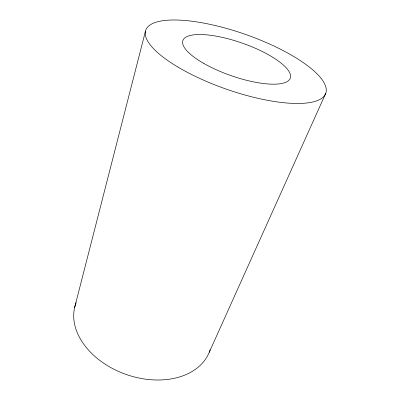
<?xml version="1.0" encoding="UTF-8"?>
<svg xmlns="http://www.w3.org/2000/svg" width="400" height="400" viewBox="0 0 400 400"><rect width="100%" height="100%" fill="white"/><g stroke="black" fill="none" stroke-linecap="round" stroke-linejoin="round"><path stroke-width="0.6" d="M74.62 307.565L145.395 31.455M209.225 352.32L325.78 93.24M210.12 349.84A71.045 50.06 19.3 0 1 125.965 374.4A71.045 50.06 19.3 0 1 76.175 302.52M177.93 67.06A95.38 28.995 19.3 0 0 324.99 94.92A95.38 28.995 19.3 0 0 204.34 23.21A95.38 28.995 19.3 0 0 177.93 67.06M203.78 63.415A56.895 17.19 19.3 0 0 290.13 78.54A56.895 17.19 19.3 0 0 215.845 36.1A56.895 17.19 19.3 0 0 203.78 63.415"/></g></svg>
